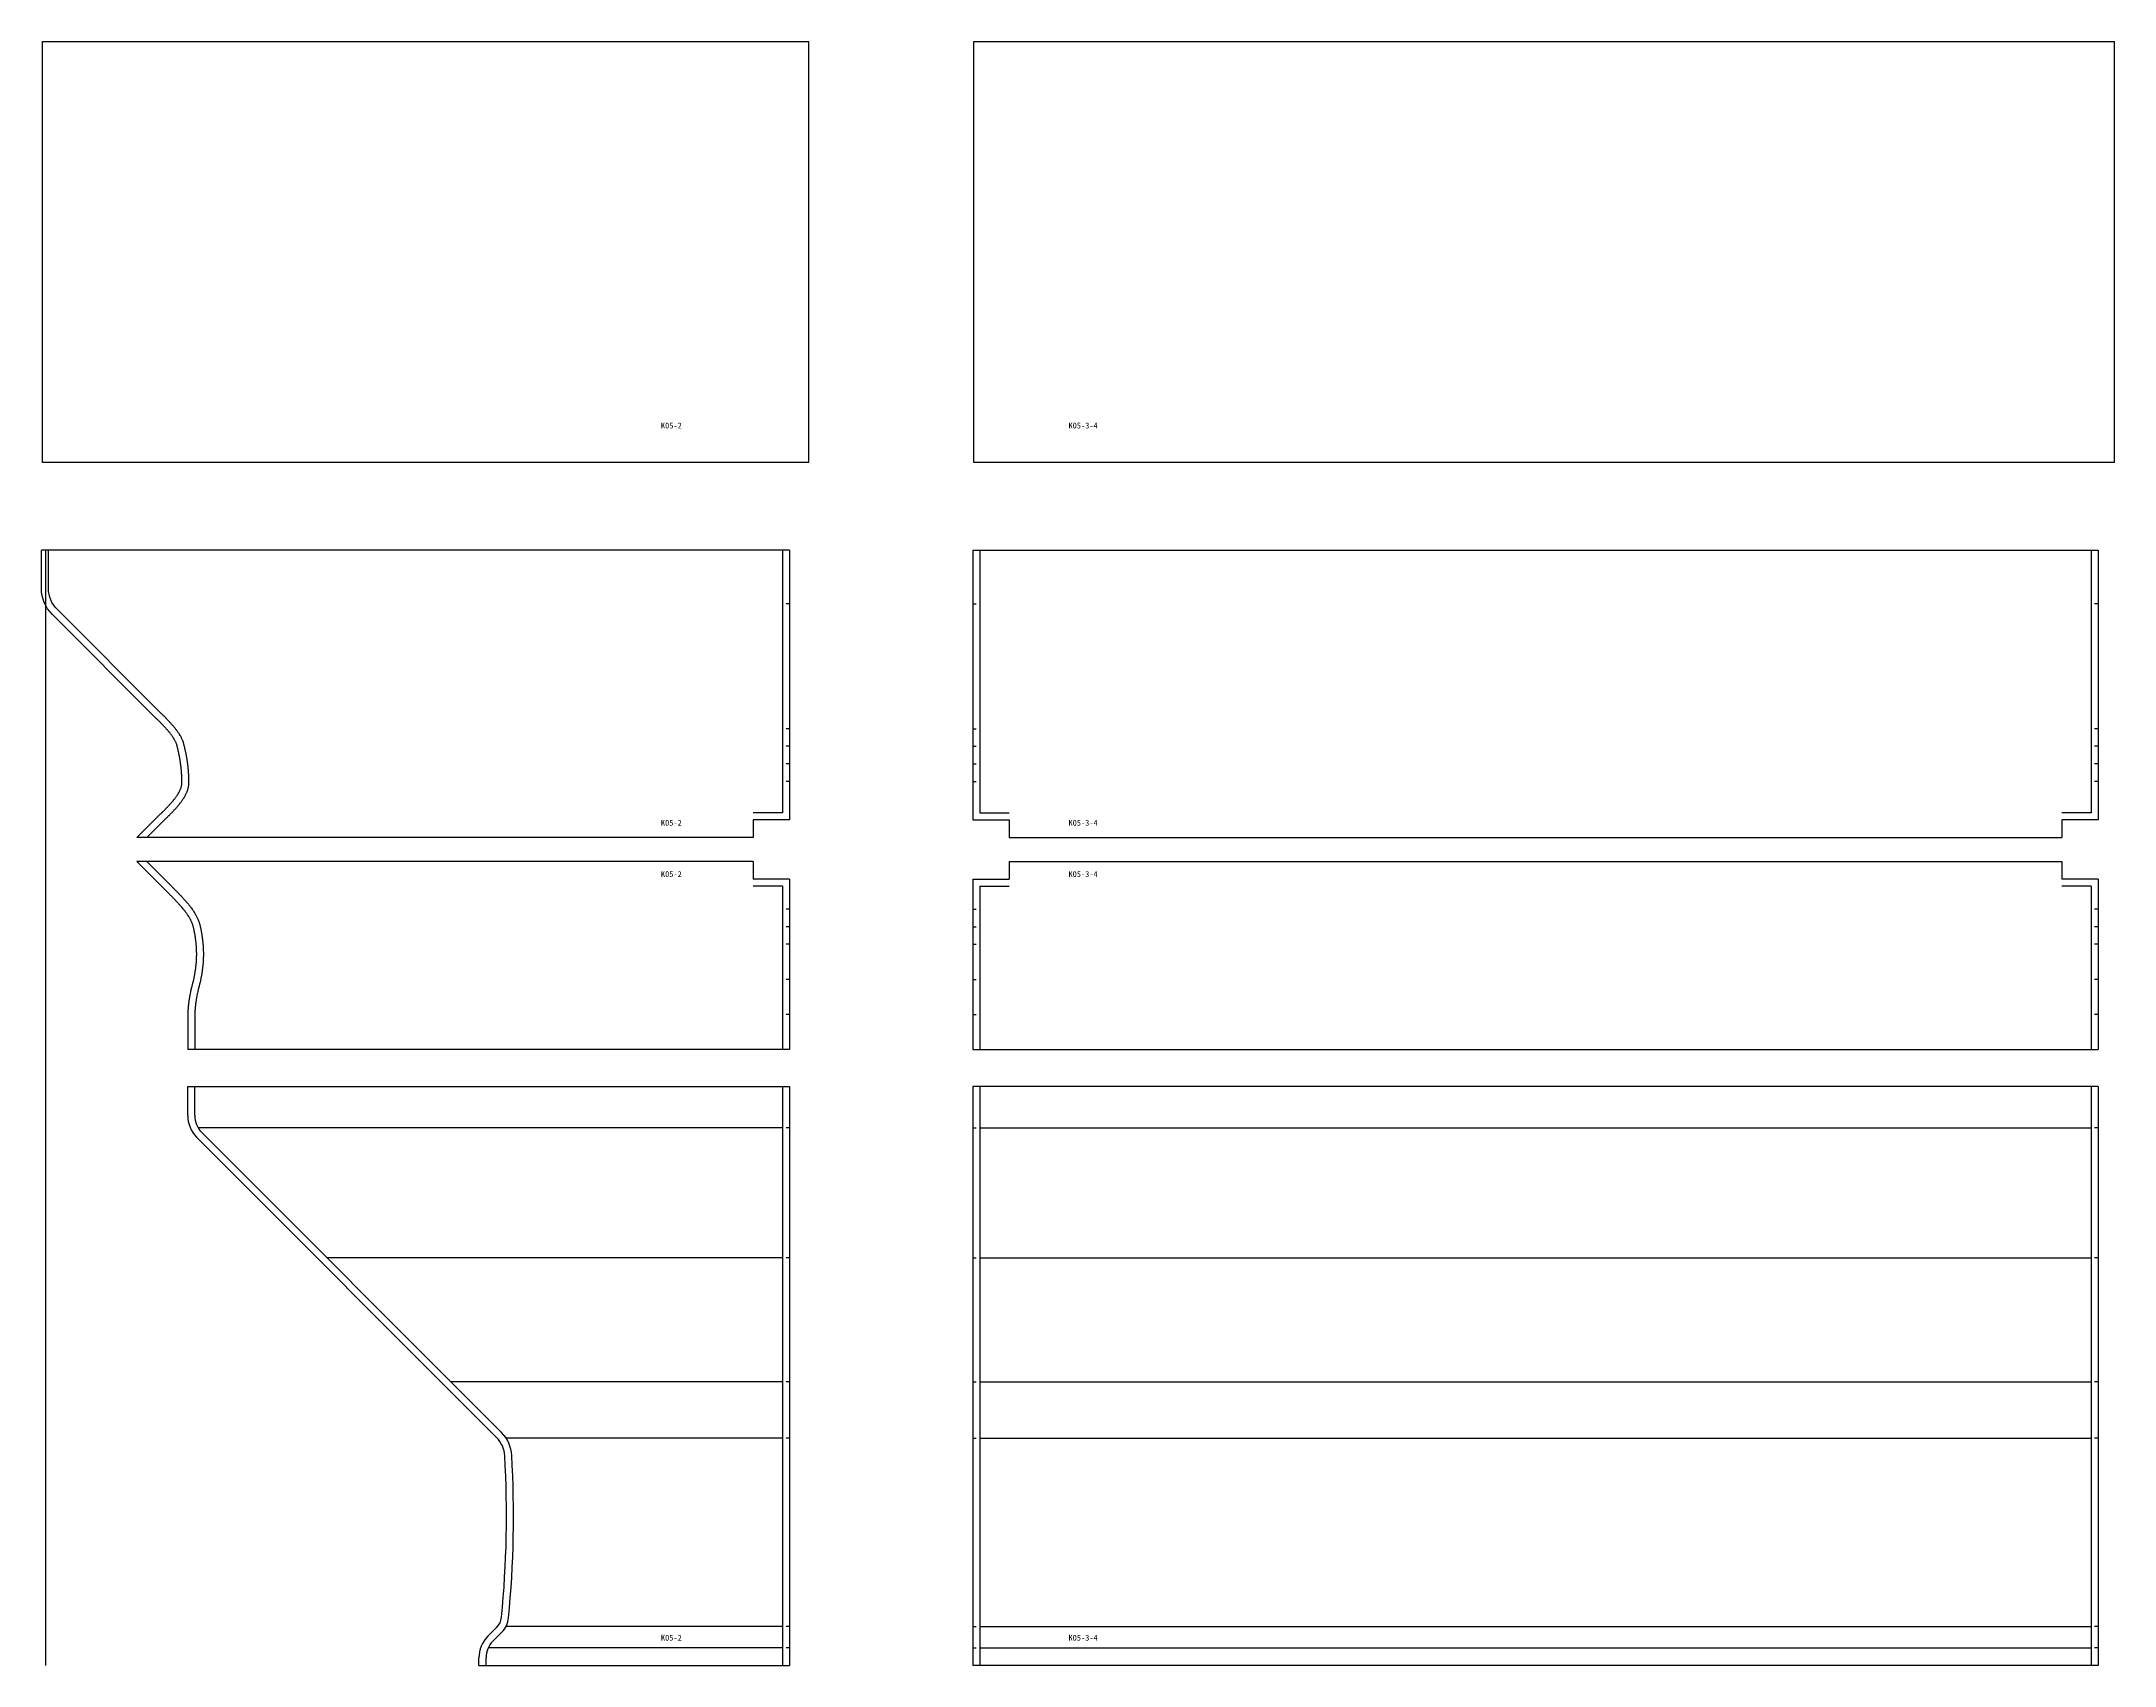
# Model space of a CAD drawing. Header units: millimetres. Extents: x 1211946 to 1266258, y -418433 to -400124.
# Drawn here: x 1250120 to 1253665, y -414255 to -411478 of the extents above; entities that cross this region are included whole.
import ezdxf

# ---------------------------------------------------------------- set-up
doc = ezdxf.new("R2010")
doc.units = ezdxf.units.MM
doc.header["$LTSCALE"] = 5
doc.layers.add('文字', color=7, linetype='Continuous')
doc.layers.add('缝头内线', color=1, linetype='Continuous')
doc.styles.add('宋体', font='')
doc.styles.get('宋体').set_extended_font_data('SimSun')

msp = doc.modelspace()

# ---------------------------------------------------------------- linework, layer by layer
for p, q in [((1250122.42, -412197.93), (1250122.42, -411477.93)), ((1250122.42, -411477.93), (1251432.42, -411477.93)), ((1251432.42, -412197.93), (1251432.42, -411477.93)), ((1251714.61, -412197.93), (1251714.61, -411477.93)), ((1251714.61, -411477.93), (1253664.61, -411477.93)), ((1253664.61, -412197.93), (1253664.61, -411477.93)), ((1251432.42, -412197.93), (1250122.42, -412197.93)), ((1253664.61, -412197.93), (1251714.61, -412197.93)), ((1251399.42, -412347.89), (1250120.42, -412347.89)), ((1251399.42, -412347.89), (1251399.42, -412809.13)), ((1251712.61, -412347.89), (1253636.61, -412347.89)), ((1251712.61, -412347.89), (1251712.61, -412809.13)), ((1253636.61, -412347.89), (1253636.61, -412809.13)), ((1251337.42, -412809.13), (1251337.42, -412839.28)), ((1251399.42, -412809.13), (1251337.42, -412809.13)), ((1251712.61, -412809.13), (1251774.61, -412809.13)), ((1251774.61, -412809.13), (1251774.61, -412839.28)), ((1253574.61, -412809.13), (1253574.61, -412839.28)), ((1253636.61, -412809.13), (1253574.61, -412809.13)), ((1251337.42, -412839.28), (1250283.59, -412839.28)), ((1251774.61, -412839.28), (1253574.61, -412839.28)), ((1251337.42, -412880.28), (1250283.59, -412880.28)), ((1251337.42, -412880.28), (1251337.42, -412910.44)), ((1251774.61, -412880.28), (1253574.61, -412880.28)), ((1251774.61, -412880.28), (1251774.61, -412910.44)), ((1253574.61, -412880.28), (1253574.61, -412910.44)), ((1251399.42, -412910.44), (1251337.42, -412910.44)), ((1251399.42, -412910.44), (1251399.42, -413201.68)), ((1251712.61, -412910.44), (1251712.61, -413201.68)), ((1251712.61, -412910.44), (1251774.61, -412910.44)), ((1253636.61, -412910.44), (1253574.61, -412910.44)), ((1253636.61, -412910.44), (1253636.61, -413201.68)), ((1251399.42, -413201.68), (1250370.42, -413201.68)), ((1251712.61, -413201.68), (1253636.61, -413201.68)), ((1250370.42, -413264.92), (1251399.42, -413264.92)), ((1251399.42, -413264.92), (1251399.42, -414254.9)), ((1251712.61, -413264.92), (1251712.61, -414254.9)), ((1253636.61, -413264.92), (1251712.61, -413264.92)), ((1253636.61, -413264.92), (1253636.61, -414254.9)), ((1250898.57, -413865.12), (1250385.63, -413351.39)), ((1250883.65, -414204.7), (1250898.87, -414189.49)), ((1250868.42, -414254.9), (1250868.42, -414241.47)), ((1250868.42, -414254.9), (1251399.42, -414254.9)), ((1253636.61, -414254.9), (1251712.61, -414254.9))]:
    msp.add_line(p, q)
at = {"color": 2}
for p, q in [((1251399.42, -412439.52), (1251393.42, -412439.52)), ((1251712.61, -412439.52), (1251718.61, -412439.52)), ((1253636.61, -412439.52), (1253630.61, -412439.52)), ((1251399.42, -412653.08), (1251393.42, -412653.08)), ((1251399.42, -412683.08), (1251393.42, -412683.08)), ((1251712.61, -412653.08), (1251718.61, -412653.08)), ((1251712.61, -412683.08), (1251718.61, -412683.08)), ((1253636.61, -412653.08), (1253630.61, -412653.08)), ((1253636.61, -412683.08), (1253630.61, -412683.08)), ((1251399.42, -412713.08), (1251393.42, -412713.08)), ((1251712.61, -412713.08), (1251718.61, -412713.08)), ((1253636.61, -412713.08), (1253630.61, -412713.08)), ((1251399.42, -412743.08), (1251393.42, -412743.08)), ((1251712.61, -412743.08), (1251718.61, -412743.08)), ((1253636.61, -412743.08), (1253630.61, -412743.08)), ((1251399.42, -412961.68), (1251393.42, -412961.68)), ((1251712.61, -412961.68), (1251718.61, -412961.68)), ((1253636.61, -412961.68), (1253630.61, -412961.68)), ((1251399.42, -412991.68), (1251393.42, -412991.68)), ((1251712.61, -412991.68), (1251718.61, -412991.68)), ((1253636.61, -412991.68), (1253630.61, -412991.68)), ((1251399.42, -413021.68), (1251393.42, -413021.68)), ((1251712.61, -413021.68), (1251718.61, -413021.68)), ((1253636.61, -413021.68), (1253630.61, -413021.68)), ((1251399.42, -413081.68), (1251393.42, -413081.68)), ((1251712.61, -413081.68), (1251718.61, -413081.68)), ((1253636.61, -413081.68), (1253630.61, -413081.68)), ((1251399.42, -413141.68), (1251393.42, -413141.68)), ((1251712.61, -413141.68), (1251718.61, -413141.68)), ((1253636.61, -413141.68), (1253630.61, -413141.68)), ((1251399.42, -413335.62), (1251393.42, -413335.62)), ((1251712.61, -413335.62), (1251718.61, -413335.62)), ((1253636.61, -413335.62), (1253630.61, -413335.62)), ((1251399.42, -413557.84), (1251393.42, -413557.84)), ((1251712.61, -413557.84), (1251718.61, -413557.84)), ((1253636.61, -413557.84), (1253630.61, -413557.84)), ((1251399.42, -413770.07), (1251393.42, -413770.07)), ((1251712.61, -413770.07), (1251718.61, -413770.07)), ((1253636.61, -413770.07), (1253630.61, -413770.07)), ((1251399.42, -413866.32), (1251393.42, -413866.32)), ((1251712.61, -413866.32), (1251718.61, -413866.32)), ((1253636.61, -413866.32), (1253630.61, -413866.32)), ((1251399.42, -414187.9), (1251393.42, -414187.9)), ((1251712.61, -414187.9), (1251718.61, -414187.9)), ((1253636.61, -414187.9), (1253630.61, -414187.9)), ((1251399.42, -414224.9), (1251393.42, -414224.9)), ((1251712.61, -414224.9), (1251718.61, -414224.9)), ((1253636.61, -414224.9), (1253630.61, -414224.9))]:
    msp.add_line(p, q, dxfattribs=at)
msp.add_lwpolyline([(1250283.59, -412839.28), (1250324.07, -412798.79), (1250324.87, -412798), (1250325.66, -412797.21), (1250326.45, -412796.41), (1250327.24, -412795.62), (1250328.03, -412794.83), (1250328.81, -412794.05), (1250329.59, -412793.26), (1250330.01, -412792.84), (1250331.14, -412791.69), (1250331.91, -412790.9), (1250332.68, -412790.12), (1250333.45, -412789.33), (1250334.21, -412788.55), (1250334.97, -412787.76), (1250335.72, -412786.97), (1250336.47, -412786.19), (1250337.21, -412785.4), (1250337.95, -412784.61), (1250338.68, -412783.83), (1250339.41, -412783.04), (1250340.13, -412782.25), (1250341.07, -412781.21), (1250341.56, -412780.67), (1250342.27, -412779.87), (1250342.96, -412779.08), (1250343.65, -412778.29), (1250344.34, -412777.49), (1250345.01, -412776.7), (1250345.93, -412775.59), (1250346.33, -412775.1), (1250346.99, -412774.29), (1250347.63, -412773.49), (1250348.26, -412772.68), (1250348.88, -412771.88), (1250349.49, -412771.07), (1250350.18, -412770.14), (1250350.68, -412769.45), (1250351.25, -412768.64), (1250351.82, -412767.82), (1250352.37, -412767.01), (1250352.91, -412766.19), (1250353.44, -412765.36), (1250353.71, -412764.92), (1250354.44, -412763.72), (1250354.91, -412762.92), (1250355.37, -412762.1), (1250355.82, -412761.28), (1250356.25, -412760.45), (1250356.53, -412759.9), (1250357.05, -412758.81), (1250357.42, -412758.01), (1250357.77, -412757.19), (1250358.11, -412756.37), (1250358.43, -412755.53), (1250358.56, -412755.19), (1250358.99, -412753.91), (1250359.24, -412753.13), (1250359.47, -412752.32), (1250359.67, -412751.52), (1250359.88, -412750.62), (1250360.03, -412749.92), (1250360.17, -412749.12), (1250360.29, -412748.33), (1250360.38, -412747.59), (1250360.5, -412746.31), (1250360.51, -412746.03), (1250360.54, -412745.16), (1250360.56, -412744.27), (1250360.56, -412743.32), (1250360.54, -412742.3), (1250360.53, -412741.41), (1250360.5, -412740.14), (1250360.47, -412739.05), (1250360.44, -412737.97), (1250360.41, -412736.9), (1250360.36, -412735.63), (1250360.32, -412734.77), (1250360.27, -412733.7), (1250360.22, -412732.64), (1250360.16, -412731.57), (1250360.09, -412730.49), (1250360.06, -412729.94), (1250359.95, -412728.35), (1250359.87, -412727.29), (1250359.78, -412726.22), (1250359.7, -412725.15), (1250359.61, -412724.2), (1250359.51, -412723.02), (1250359.4, -412721.95), (1250359.3, -412720.89), (1250359.18, -412719.83), (1250359.03, -412718.46), (1250358.95, -412717.69), (1250358.82, -412716.63), (1250358.69, -412715.56), (1250358.55, -412714.5), (1250358.41, -412713.43), (1250358.32, -412712.75), (1250358.12, -412711.31), (1250357.96, -412710.25), (1250357.81, -412709.19), (1250357.64, -412708.13), (1250357.46, -412707.01), (1250357.3, -412706.01), (1250357.13, -412704.95), (1250356.94, -412703.89), (1250356.76, -412702.84), (1250356.47, -412701.26), (1250356.37, -412700.72), (1250356.17, -412699.66), (1250355.97, -412698.61), (1250355.76, -412697.55), (1250355.55, -412696.5), (1250355.35, -412695.53), (1250355.11, -412694.4), (1250354.89, -412693.35), (1250354.65, -412692.29), (1250354.42, -412691.24), (1250354.08, -412689.76), (1250353.94, -412689.14), (1250353.69, -412688.09), (1250353.44, -412687.04), (1250353.19, -412686.01), (1250352.93, -412684.98), (1250352.7, -412684.07), (1250352.41, -412682.96), (1250352.15, -412682.01), (1250351.89, -412681.1), (1250351.64, -412680.27), (1250351.21, -412678.99), (1250351.09, -412678.67), (1250350.78, -412677.85), (1250350.46, -412677.06), (1250350.11, -412676.26), (1250349.74, -412675.46), (1250349.21, -412674.36), (1250348.93, -412673.81), (1250348.49, -412672.97), (1250348.04, -412672.15), (1250347.58, -412671.32), (1250347.11, -412670.52), (1250346.39, -412669.32), (1250346.11, -412668.88), (1250345.58, -412668.05), (1250345.04, -412667.24), (1250344.49, -412666.42), (1250343.93, -412665.61), (1250343.35, -412664.8), (1250342.85, -412664.11), (1250342.16, -412663.17), (1250341.55, -412662.37), (1250340.93, -412661.56), (1250340.3, -412660.76), (1250339.66, -412659.96), (1250339.01, -412659.15), (1250338.6, -412658.66), (1250337.68, -412657.55), (1250337.01, -412656.76), (1250336.33, -412655.96), (1250335.64, -412655.17), (1250334.94, -412654.37), (1250334.23, -412653.58), (1250333.75, -412653.03), (1250332.81, -412652), (1250332.09, -412651.21), (1250331.36, -412650.42), (1250330.62, -412649.63), (1250329.88, -412648.85), (1250329.14, -412648.06), (1250328.39, -412647.28), (1250327.64, -412646.49), (1250326.88, -412645.7), (1250326.12, -412644.92), (1250325.36, -412644.13), (1250324.59, -412643.35), (1250323.82, -412642.56), (1250322.68, -412641.41), (1250322.26, -412640.99), (1250321.48, -412640.2), (1250320.69, -412639.41), (1250319.91, -412638.62), (1250319.12, -412637.83), (1250318.33, -412637.04), (1250317.54, -412636.25), (1250316.75, -412635.45), (1250138.58, -412457.29, -0.1989124), (1250120.42, -412413.45), (1250120.42, -412347.89)], format="xyb")
for points in [[(1250283.59, -412880.28), (1250334.23, -412930.92), (1250335.16, -412931.85), (1250336.09, -412932.79), (1250337.02, -412933.72), (1250337.95, -412934.65), (1250338.88, -412935.58), (1250339.8, -412936.51), (1250340.72, -412937.43), (1250341.68, -412938.4), (1250342.55, -412939.29), (1250343.47, -412940.22), (1250344.38, -412941.14), (1250345.28, -412942.07), (1250346.18, -412943), (1250347.08, -412943.93), (1250347.98, -412944.85), (1250348.86, -412945.78), (1250349.75, -412946.71), (1250350.63, -412947.65), (1250351.51, -412948.58), (1250352.38, -412949.51), (1250353.25, -412950.45), (1250354.11, -412951.38), (1250354.96, -412952.32), (1250355.61, -412953.04), (1250356.65, -412954.2), (1250357.48, -412955.15), (1250358.31, -412956.09), (1250359.13, -412957.04), (1250359.94, -412957.99), (1250360.74, -412958.93), (1250361.78, -412960.19), (1250362.32, -412960.84), (1250363.1, -412961.81), (1250363.87, -412962.77), (1250364.63, -412963.73), (1250365.37, -412964.7), (1250366.11, -412965.67), (1250366.84, -412966.65), (1250367.19, -412967.13), (1250368.25, -412968.61), (1250368.93, -412969.58), (1250369.6, -412970.56), (1250370.26, -412971.55), (1250370.9, -412972.52), (1250371.79, -412973.94), (1250372.14, -412974.5), (1250372.74, -412975.51), (1250373.32, -412976.51), (1250373.88, -412977.51), (1250374.43, -412978.52), (1250374.96, -412979.54), (1250375.42, -412980.45), (1250375.96, -412981.56), (1250376.43, -412982.56), (1250376.87, -412983.57), (1250377.28, -412984.56), (1250377.67, -412985.54), (1250378.08, -412986.65), (1250378.37, -412987.52), (1250378.7, -412988.55), (1250379.01, -412989.6), (1250379.31, -412990.69), (1250379.6, -412991.81), (1250379.9, -412993.01), (1250380.16, -412994.12), (1250380.43, -412995.31), (1250380.69, -412996.51), (1250380.95, -412997.72), (1250381.2, -412998.94), (1250381.41, -413000.01), (1250381.68, -413001.42), (1250381.91, -413002.65), (1250382.13, -413003.89), (1250382.35, -413005.12), (1250382.56, -413006.36), (1250382.69, -413007.15), (1250382.95, -413008.82), (1250383.13, -413010.04), (1250383.31, -413011.27), (1250383.48, -413012.5), (1250383.71, -413014.27), (1250383.79, -413014.98), (1250383.94, -413016.22), (1250384.08, -413017.46), (1250384.21, -413018.7), (1250384.33, -413019.94), (1250384.46, -413021.36), (1250384.55, -413022.42), (1250384.65, -413023.66), (1250384.74, -413024.9), (1250384.83, -413026.14), (1250384.9, -413027.39), (1250384.96, -413028.44), (1250385.03, -413029.87), (1250385.08, -413031.11), (1250385.12, -413032.36), (1250385.16, -413033.6), (1250385.19, -413034.85), (1250385.2, -413035.52), (1250385.22, -413037.34), (1250385.22, -413038.58), (1250385.22, -413039.82), (1250385.2, -413041.06), (1250385.17, -413042.63), (1250385.15, -413043.55), (1250385.12, -413044.8), (1250385.07, -413046.04), (1250385.02, -413047.28), (1250384.96, -413048.53), (1250384.89, -413049.71), (1250384.81, -413051.01), (1250384.73, -413052.25), (1250384.63, -413053.49), (1250384.53, -413054.74), (1250384.42, -413055.98), (1250384.35, -413056.79), (1250384.18, -413058.46), (1250384.05, -413059.69), (1250383.91, -413060.93), (1250383.77, -413062.16), (1250383.54, -413063.92), (1250383.45, -413064.64), (1250383.28, -413065.88), (1250383.1, -413067.11), (1250382.91, -413068.35), (1250382.72, -413069.57), (1250382.48, -413071.01), (1250382.31, -413072.03), (1250382.09, -413073.27), (1250381.87, -413074.5), (1250381.63, -413075.73), (1250381.39, -413076.96), (1250381.16, -413078.13), (1250380.89, -413079.42), (1250380.64, -413080.64), (1250380.37, -413081.85), (1250380.1, -413083.06), (1250379.82, -413084.27), (1250379.59, -413085.2), (1250379.23, -413086.68), (1250378.92, -413087.9), (1250378.59, -413089.15), (1250378.26, -413090.42), (1250377.93, -413091.71), (1250377.7, -413092.6), (1250377.25, -413094.35), (1250376.92, -413095.69), (1250376.59, -413097.03), (1250376.27, -413098.39), (1250375.96, -413099.73), (1250375.79, -413100.49), (1250375.35, -413102.46), (1250375.06, -413103.84), (1250374.78, -413105.21), (1250374.51, -413106.58), (1250374.16, -413108.41), (1250373.99, -413109.33), (1250373.75, -413110.69), (1250373.51, -413112.07), (1250373.28, -413113.44), (1250373.06, -413114.82), (1250372.82, -413116.37), (1250372.64, -413117.59), (1250372.44, -413118.97), (1250372.26, -413120.35), (1250372.08, -413121.74), (1250371.91, -413123.13), (1250371.77, -413124.35), (1250371.6, -413125.91), (1250371.46, -413127.3), (1250371.33, -413128.7), (1250371.2, -413130.09), (1250371.09, -413131.47), (1250371.02, -413132.32), (1250370.88, -413134.26), (1250370.79, -413135.66), (1250370.71, -413137.07), (1250370.65, -413138.49), (1250370.57, -413140.31), (1250370.54, -413141.32), (1250370.5, -413142.71), (1250370.48, -413144.09), (1250370.46, -413145.46), (1250370.44, -413146.81), (1250370.42, -413148.2), (1250370.42, -413201.68)], [(1250370.42, -413314.65), (1250370.42, -413264.92)]]:
    msp.add_lwpolyline(points)
for centre, radius, start, end in [((1250422.42, -413314.65), 52, 180, 224.95623), ((1250864.6, -413899.04), 48, 3.25395, 44.95623), ((1249121.43, -413998.14), 1793.99, 354.42556, 3.25395), ((1250879.07, -414169.69), 28, 315, 354.42556), ((1250920.42, -414241.47), 52, 135, 180)]:
    msp.add_arc(centre, radius, start, end)
at = {"layer": '缝头内线', "color": 1, "ltscale": 2}
for p, q in [((1250127.42, -412347.89), (1250127.42, -414254.9)), ((1251387.42, -412347.89), (1251387.42, -412797.13)), ((1251724.61, -412347.89), (1251724.61, -412797.13)), ((1253624.61, -412347.89), (1253624.61, -412797.13)), ((1251387.42, -412797.13), (1251337.42, -412797.13)), ((1251724.61, -412797.13), (1251774.61, -412797.13)), ((1253624.61, -412797.13), (1253574.61, -412797.13)), ((1251387.42, -412922.44), (1251337.42, -412922.44)), ((1251387.42, -412922.44), (1251387.42, -413201.68)), ((1251724.61, -412922.44), (1251724.61, -413201.68)), ((1251724.61, -412922.44), (1251774.61, -412922.44)), ((1253624.61, -412922.44), (1253574.61, -412922.44)), ((1253624.61, -412922.44), (1253624.61, -413201.68)), ((1251387.42, -413264.92), (1251387.42, -414254.9)), ((1251724.61, -413264.92), (1251724.61, -414254.9)), ((1253624.61, -413264.92), (1253624.61, -414254.9)), ((1251387.42, -413335.62), (1250388.36, -413335.62)), ((1250907.06, -413856.64), (1250394.12, -413342.91)), ((1251724.61, -413335.62), (1253624.61, -413335.62)), ((1251387.42, -413557.84), (1250608.71, -413557.84)), ((1251724.61, -413557.84), (1253624.61, -413557.84)), ((1251387.42, -413770.07), (1250820.62, -413770.07)), ((1251724.61, -413770.07), (1253624.61, -413770.07)), ((1251387.42, -413866.32), (1250914.9, -413866.32)), ((1251724.61, -413866.32), (1253624.61, -413866.32)), ((1250892.14, -414213.19), (1250907.35, -414197.97)), ((1251387.42, -414187.9), (1250914.68, -414187.9)), ((1251724.61, -414187.9), (1253624.61, -414187.9)), ((1250880.42, -414254.9), (1250880.42, -414241.47)), ((1251387.42, -414224.9), (1250884.02, -414224.9)), ((1251724.61, -414224.9), (1253624.61, -414224.9))]:
    msp.add_line(p, q, dxfattribs=at)
msp.add_lwpolyline([(1250300.56, -412839.28), (1250332.56, -412807.28), (1250333.35, -412806.48), (1250334.15, -412805.69), (1250334.94, -412804.89), (1250335.74, -412804.1), (1250336.53, -412803.3), (1250337.32, -412802.5), (1250338.12, -412801.7), (1250338.55, -412801.27), (1250339.7, -412800.1), (1250340.48, -412799.3), (1250341.27, -412798.5), (1250342.05, -412797.69), (1250342.84, -412796.88), (1250343.62, -412796.07), (1250344.4, -412795.26), (1250345.17, -412794.45), (1250345.94, -412793.63), (1250346.71, -412792.81), (1250347.48, -412791.99), (1250348.24, -412791.16), (1250349, -412790.33), (1250349.98, -412789.25), (1250350.51, -412788.66), (1250351.26, -412787.82), (1250352, -412786.98), (1250352.74, -412786.13), (1250353.47, -412785.27), (1250354.2, -412784.42), (1250355.18, -412783.24), (1250355.63, -412782.68), (1250356.34, -412781.81), (1250357.04, -412780.93), (1250357.74, -412780.05), (1250358.42, -412779.15), (1250359.1, -412778.26), (1250359.86, -412777.23), (1250360.43, -412776.44), (1250361.08, -412775.53), (1250361.72, -412774.6), (1250362.35, -412773.67), (1250362.97, -412772.73), (1250363.58, -412771.78), (1250363.93, -412771.22), (1250364.75, -412769.86), (1250365.32, -412768.89), (1250365.87, -412767.91), (1250366.41, -412766.92), (1250366.93, -412765.93), (1250367.29, -412765.21), (1250367.92, -412763.9), (1250368.39, -412762.88), (1250368.83, -412761.85), (1250369.26, -412760.81), (1250369.66, -412759.76), (1250369.87, -412759.2), (1250370.4, -412757.63), (1250370.74, -412756.56), (1250371.05, -412755.47), (1250371.33, -412754.39), (1250371.61, -412753.19), (1250371.81, -412752.19), (1250372.01, -412751.08), (1250372.18, -412749.96), (1250372.32, -412748.85), (1250372.47, -412747.18), (1250372.5, -412746.61), (1250372.54, -412745.48), (1250372.56, -412744.36), (1250372.56, -412743.23), (1250372.54, -412742.11), (1250372.52, -412741.17), (1250372.49, -412739.86), (1250372.47, -412738.73), (1250372.43, -412737.61), (1250372.4, -412736.48), (1250372.35, -412735.15), (1250372.31, -412734.24), (1250372.26, -412733.11), (1250372.2, -412731.99), (1250372.14, -412730.87), (1250372.07, -412729.75), (1250372.03, -412729.14), (1250371.92, -412727.5), (1250371.83, -412726.38), (1250371.75, -412725.26), (1250371.65, -412724.14), (1250371.57, -412723.13), (1250371.45, -412721.9), (1250371.34, -412720.78), (1250371.23, -412719.66), (1250371.11, -412718.54), (1250370.96, -412717.12), (1250370.86, -412716.3), (1250370.73, -412715.19), (1250370.59, -412714.07), (1250370.45, -412712.96), (1250370.31, -412711.84), (1250370.21, -412711.11), (1250370, -412709.61), (1250369.84, -412708.5), (1250369.67, -412707.39), (1250369.5, -412706.28), (1250369.31, -412705.1), (1250369.14, -412704.06), (1250368.96, -412702.95), (1250368.77, -412701.84), (1250368.57, -412700.73), (1250368.28, -412699.09), (1250368.17, -412698.52), (1250367.96, -412697.41), (1250367.75, -412696.31), (1250367.53, -412695.2), (1250367.31, -412694.1), (1250367.1, -412693.08), (1250366.85, -412691.9), (1250366.61, -412690.8), (1250366.37, -412689.7), (1250366.13, -412688.6), (1250365.78, -412687.07), (1250365.62, -412686.41), (1250365.37, -412685.32), (1250365.11, -412684.22), (1250364.84, -412683.13), (1250364.57, -412682.04), (1250364.32, -412681.06), (1250364, -412679.86), (1250363.71, -412678.78), (1250363.4, -412677.69), (1250363.07, -412676.62), (1250362.54, -412675.05), (1250362.34, -412674.49), (1250361.94, -412673.44), (1250361.51, -412672.4), (1250361.06, -412671.37), (1250360.6, -412670.34), (1250359.96, -412669.04), (1250359.6, -412668.32), (1250359.08, -412667.32), (1250358.54, -412666.34), (1250357.99, -412665.36), (1250357.42, -412664.38), (1250356.6, -412663.03), (1250356.25, -412662.47), (1250355.64, -412661.52), (1250355.03, -412660.58), (1250354.4, -412659.65), (1250353.76, -412658.72), (1250353.1, -412657.8), (1250352.54, -412657.02), (1250351.77, -412655.99), (1250351.1, -412655.09), (1250350.41, -412654.2), (1250349.72, -412653.32), (1250349.01, -412652.44), (1250348.31, -412651.56), (1250347.85, -412651.01), (1250346.87, -412649.83), (1250346.14, -412648.97), (1250345.41, -412648.12), (1250344.67, -412647.27), (1250343.93, -412646.43), (1250343.18, -412645.58), (1250342.66, -412645), (1250341.68, -412643.92), (1250340.92, -412643.09), (1250340.15, -412642.26), (1250339.39, -412641.44), (1250338.62, -412640.62), (1250337.85, -412639.8), (1250337.07, -412638.99), (1250336.29, -412638.17), (1250335.51, -412637.36), (1250334.73, -412636.56), (1250333.94, -412635.75), (1250333.16, -412634.95), (1250332.37, -412634.14), (1250331.22, -412632.98), (1250330.79, -412632.54), (1250330, -412631.74), (1250329.2, -412630.95), (1250328.41, -412630.15), (1250327.62, -412629.35), (1250326.82, -412628.56), (1250326.03, -412627.76), (1250325.23, -412626.97), (1250147.07, -412448.8, -0.1989124), (1250132.42, -412413.45), (1250132.42, -412347.89)], format="xyb", dxfattribs=at)
for points in [[(1250300.56, -412880.28), (1250342.71, -412922.44), (1250343.65, -412923.37), (1250344.58, -412924.3), (1250345.51, -412925.24), (1250346.45, -412926.17), (1250347.38, -412927.11), (1250348.31, -412928.05), (1250349.24, -412928.98), (1250350.21, -412929.96), (1250351.1, -412930.86), (1250352.03, -412931.81), (1250352.95, -412932.75), (1250353.88, -412933.69), (1250354.8, -412934.64), (1250355.72, -412935.59), (1250356.63, -412936.54), (1250357.54, -412937.49), (1250358.46, -412938.45), (1250359.37, -412939.41), (1250360.27, -412940.38), (1250361.17, -412941.34), (1250362.07, -412942.31), (1250362.96, -412943.29), (1250363.85, -412944.26), (1250364.53, -412945.02), (1250365.62, -412946.23), (1250366.49, -412947.22), (1250367.36, -412948.21), (1250368.23, -412949.21), (1250369.09, -412950.22), (1250369.94, -412951.23), (1250371.03, -412952.55), (1250371.62, -412953.26), (1250372.45, -412954.29), (1250373.28, -412955.32), (1250374.09, -412956.36), (1250374.9, -412957.41), (1250375.7, -412958.46), (1250376.49, -412959.52), (1250376.89, -412960.07), (1250378.04, -412961.66), (1250378.8, -412962.75), (1250379.54, -412963.84), (1250380.28, -412964.94), (1250381, -412966.04), (1250381.98, -412967.6), (1250382.4, -412968.29), (1250383.08, -412969.42), (1250383.74, -412970.56), (1250384.39, -412971.72), (1250385.02, -412972.88), (1250385.63, -412974.05), (1250386.18, -412975.13), (1250386.8, -412976.42), (1250387.36, -412977.62), (1250387.89, -412978.83), (1250388.4, -412980.05), (1250388.89, -412981.28), (1250389.39, -412982.66), (1250389.77, -412983.77), (1250390.17, -412985.03), (1250390.55, -412986.3), (1250390.9, -412987.57), (1250391.23, -412988.85), (1250391.56, -412990.19), (1250391.86, -412991.42), (1250392.15, -412992.71), (1250392.43, -412994), (1250392.7, -412995.29), (1250392.96, -412996.59), (1250393.19, -412997.71), (1250393.47, -412999.18), (1250393.71, -413000.48), (1250393.95, -413001.78), (1250394.17, -413003.08), (1250394.4, -413004.38), (1250394.54, -413005.24), (1250394.81, -413006.99), (1250395.01, -413008.3), (1250395.19, -413009.61), (1250395.37, -413010.92), (1250395.61, -413012.77), (1250395.71, -413013.54), (1250395.86, -413014.85), (1250396.01, -413016.17), (1250396.15, -413017.48), (1250396.28, -413018.79), (1250396.42, -413020.3), (1250396.51, -413021.43), (1250396.62, -413022.74), (1250396.72, -413024.06), (1250396.8, -413025.38), (1250396.88, -413026.7), (1250396.94, -413027.82), (1250397.02, -413029.34), (1250397.07, -413030.66), (1250397.12, -413031.98), (1250397.16, -413033.3), (1250397.18, -413034.62), (1250397.2, -413035.35), (1250397.22, -413037.26), (1250397.22, -413038.59), (1250397.21, -413039.91), (1250397.2, -413041.23), (1250397.17, -413042.88), (1250397.15, -413043.87), (1250397.11, -413045.19), (1250397.06, -413046.51), (1250397.01, -413047.83), (1250396.94, -413049.15), (1250396.87, -413050.41), (1250396.79, -413051.79), (1250396.7, -413053.11), (1250396.6, -413054.43), (1250396.49, -413055.74), (1250396.38, -413057.06), (1250396.3, -413057.94), (1250396.12, -413059.69), (1250395.98, -413061), (1250395.83, -413062.32), (1250395.68, -413063.63), (1250395.44, -413065.46), (1250395.34, -413066.25), (1250395.16, -413067.56), (1250394.97, -413068.87), (1250394.77, -413070.17), (1250394.57, -413071.48), (1250394.32, -413072.99), (1250394.13, -413074.09), (1250393.9, -413075.39), (1250393.66, -413076.69), (1250393.42, -413077.98), (1250393.17, -413079.28), (1250392.92, -413080.52), (1250392.64, -413081.87), (1250392.37, -413083.16), (1250392.08, -413084.46), (1250391.79, -413085.74), (1250391.49, -413087.03), (1250391.25, -413088.05), (1250390.87, -413089.6), (1250390.54, -413090.88), (1250390.21, -413092.16), (1250389.88, -413093.44), (1250389.55, -413094.72), (1250389.32, -413095.57), (1250388.89, -413097.28), (1250388.57, -413098.56), (1250388.26, -413099.84), (1250387.96, -413101.13), (1250387.66, -413102.42), (1250387.5, -413103.1), (1250387.09, -413105), (1250386.81, -413106.29), (1250386.55, -413107.58), (1250386.29, -413108.88), (1250385.95, -413110.63), (1250385.8, -413111.48), (1250385.56, -413112.78), (1250385.34, -413114.08), (1250385.12, -413115.38), (1250384.91, -413116.69), (1250384.69, -413118.16), (1250384.52, -413119.3), (1250384.33, -413120.61), (1250384.16, -413121.92), (1250383.99, -413123.23), (1250383.83, -413124.54), (1250383.7, -413125.69), (1250383.54, -413127.17), (1250383.4, -413128.48), (1250383.28, -413129.8), (1250383.16, -413131.11), (1250383.05, -413132.43), (1250382.99, -413133.21), (1250382.86, -413135.07), (1250382.77, -413136.38), (1250382.7, -413137.7), (1250382.63, -413139.02), (1250382.56, -413140.74), (1250382.54, -413141.66), (1250382.5, -413142.98), (1250382.47, -413144.31), (1250382.45, -413145.63), (1250382.44, -413146.95), (1250382.42, -413148.27), (1250382.42, -413201.68)], [(1250382.42, -413314.65), (1250382.42, -413264.92)]]:
    msp.add_lwpolyline(points, dxfattribs=at)
for centre, radius, start, end in [((1250422.42, -413314.65), 40, 180, 224.95623), ((1250864.6, -413899.04), 60, 3.25395, 44.95623), ((1249121.43, -413998.14), 1805.99, 354.42556, 3.25395), ((1250879.07, -414169.69), 40, 315, 354.42556), ((1250920.42, -414241.47), 40, 135, 180)]:
    msp.add_arc(centre, radius, start, end, dxfattribs=at)

# ---------------------------------------------------------------- texts
at = {"layer": '文字', "color": 3, "char_height": 10, "attachment_point": 5, "style": '宋体'}
for s, insert in [('K05-2', (1251197.31, -412134.76)), ('K05-3-4', (1251901.25, -412134.76)), ('K05-2', (1251197.31, -412814.01)), ('K05-3-4', (1251901.25, -412814.01)), ('K05-2', (1251197.31, -412901.77)), ('K05-3-4', (1251901.25, -412901.77)), ('K05-2', (1251197.31, -414207.41)), ('K05-3-4', (1251901.25, -414207.41))]:
    msp.add_mtext(s, dxfattribs=dict(at, insert=insert))

doc.saveas('drawing.dxf')
